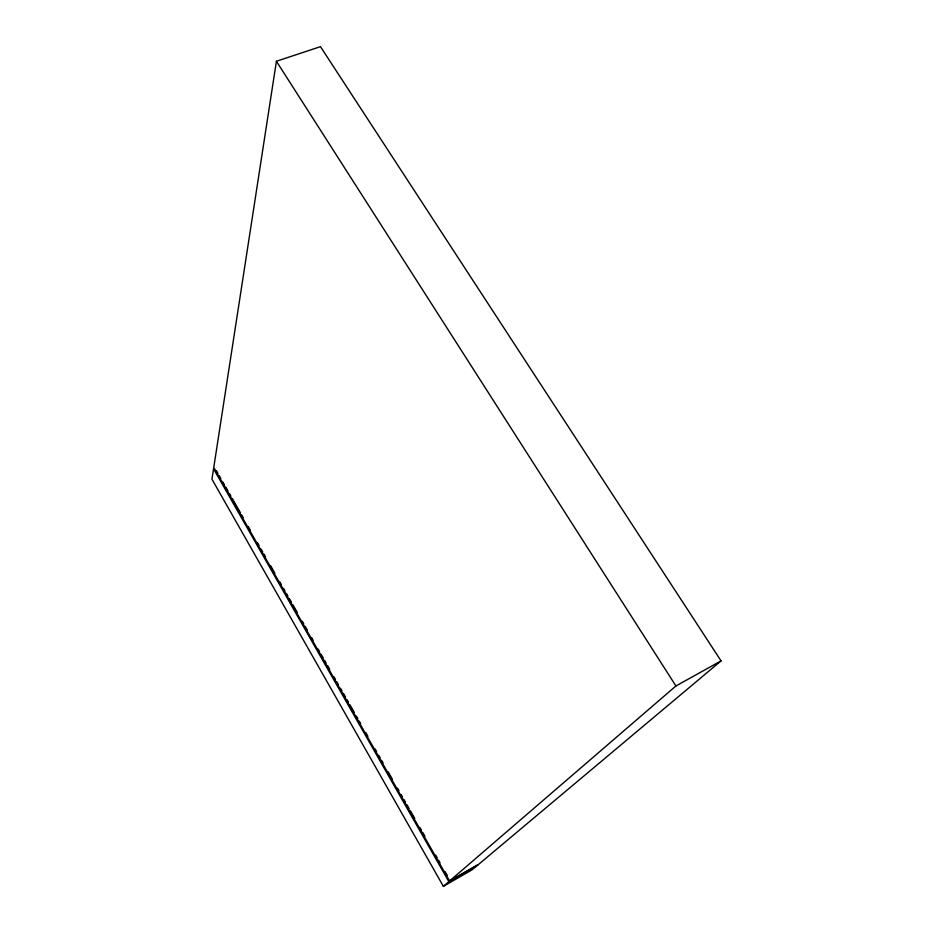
<?xml version="1.0" encoding="UTF-8"?>
<svg xmlns="http://www.w3.org/2000/svg" width="933" height="933" viewBox="0 0 933 933"><rect width="100%" height="100%" fill="white"/><g stroke="black" fill="none" stroke-linecap="round" stroke-linejoin="round"><path stroke-width="1.4" d="M276.413 61.263L213.774 467.41L449.578 880.985L478.827 864.18L721.046 660.891L320.462 46.65L276.413 61.263L675.924 685.965L449.578 880.985M443.362 886.35L448.843 881.627L478.023 864.856L472.133 869.801L443.362 886.35L211.954 479.189L213.552 468.821L448.843 881.627M675.924 685.965L721.046 660.891M216.468 470.78L217.902 473.311M219.348 475.842L220.794 478.361M222.952 482.163L224.398 484.694M225.844 487.213L228.002 491.015M229.448 493.545L230.894 496.064M232.329 498.595L240.271 512.509M241.705 515.039L243.151 517.57M248.201 526.422L250.359 530.212M257.578 542.854L259.012 545.385M261.182 549.175L262.628 551.706M264.062 554.237L265.508 556.768M270.558 565.62L274.885 573.212M279.935 582.064L281.369 584.583M283.539 588.385L284.985 590.916M286.419 593.435L287.865 595.965M289.312 598.496L291.469 602.286M292.915 604.817L297.242 612.41M302.292 621.261L303.738 623.792M305.173 626.323L307.342 630.113M311.669 637.694L313.103 640.225M318.153 649.076L319.599 651.607M321.045 654.138L323.203 657.928M324.649 660.459L326.095 662.99M327.53 665.521L329.699 669.311M334.026 676.903L335.472 679.434M336.906 681.953L338.352 684.484M340.51 688.286L341.956 690.805M343.402 693.336L345.56 697.138M347.006 699.657L348.452 702.187M349.887 704.718L354.213 712.311M356.383 716.101L357.829 718.632M359.263 721.162L360.709 723.681M365.759 732.533L367.917 736.335M375.136 748.977L376.57 751.508M378.74 755.298L380.186 757.829M381.62 760.36L383.066 762.891M388.116 771.743L392.443 779.323M397.493 788.175L398.939 790.706M401.097 794.496L402.543 797.027M403.977 799.558L405.423 802.088M406.87 804.619L409.027 808.41M410.473 810.94L414.8 818.533M419.85 827.384L421.296 829.904M422.731 832.434L424.9 836.236M435.711 855.199L437.157 857.73M438.603 860.261L440.038 862.792M445.088 871.644L447.257 875.434"/></g></svg>
